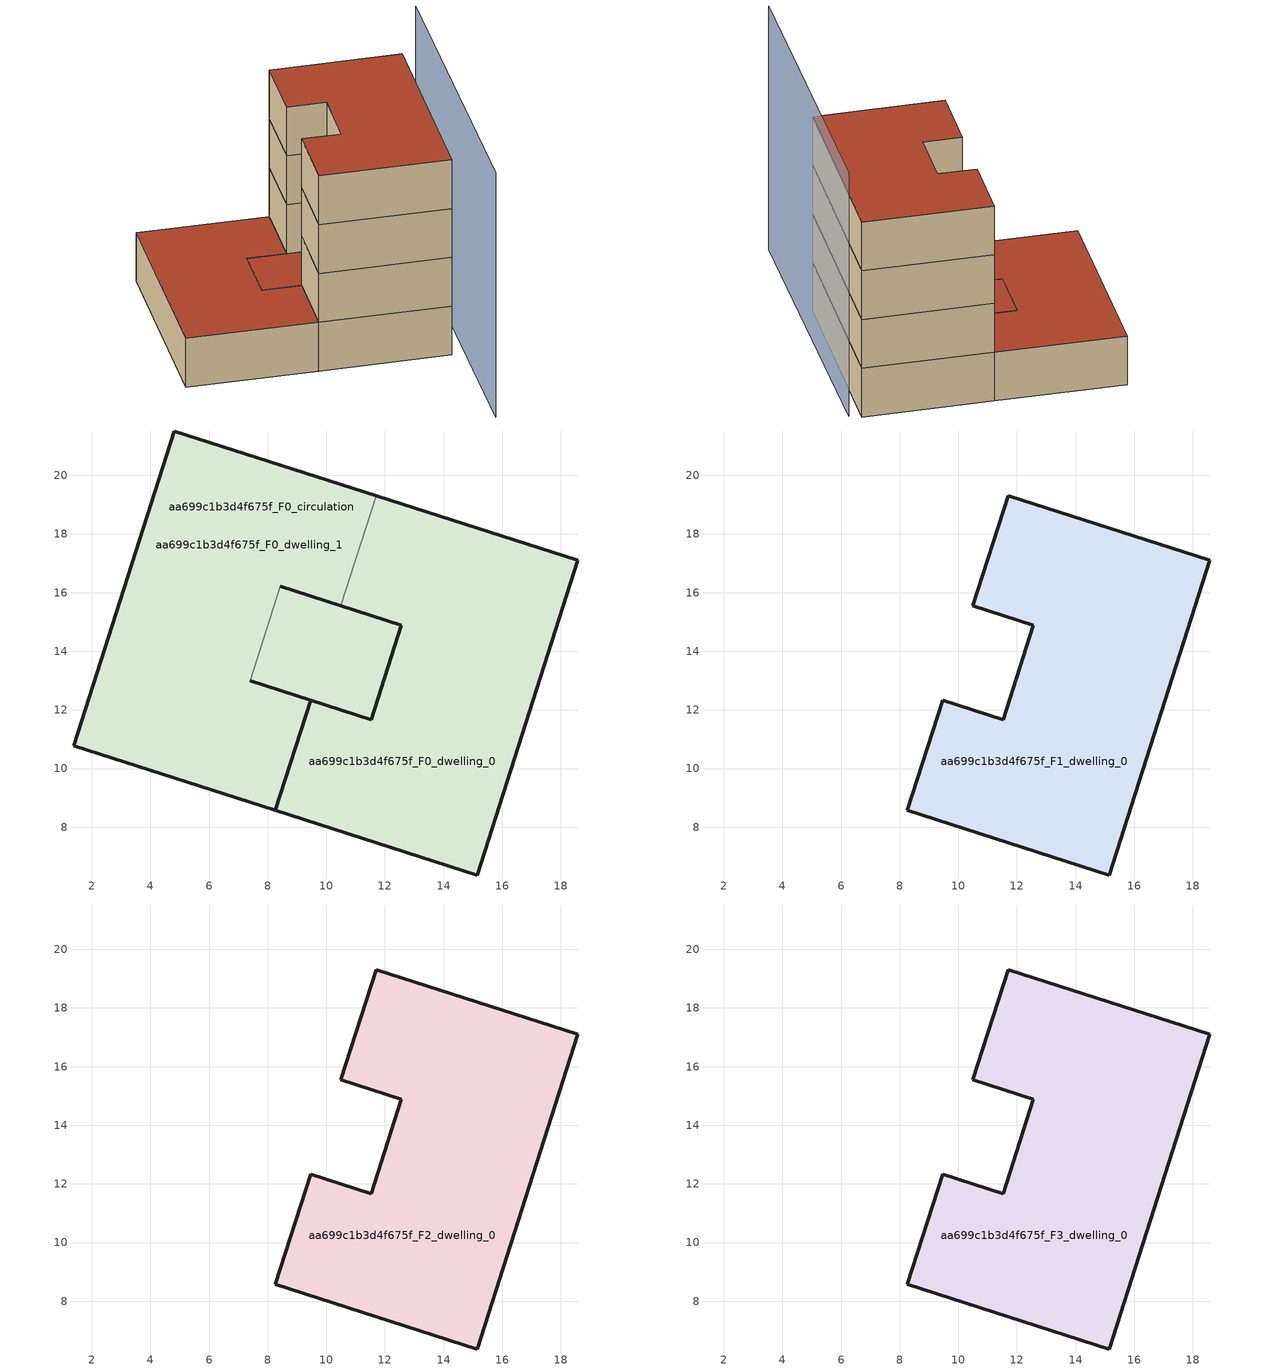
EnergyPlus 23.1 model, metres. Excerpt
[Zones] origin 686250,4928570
aa699c1b3d4f675f_F0_dwelling_0
 floor ground (EU_floor_Construction): 12.56,14.89 11.53,11.67 7.4,12.99 8.43,16.21 10.5,15.55 z0; 18.58,17.1 15.15,6.37 8.26,8.58 9.47,12.33 11.53,11.67 12.56,14.89 10.5,15.55 11.7,19.31 z0
 wall outside (EU_wall_Construction): 10.5,15.55 12.56,14.89 11.53,11.67 9.47,12.33 8.26,8.58 15.15,6.37 18.58,17.1 11.7,19.31 z0:3
 wall to aa699c1b3d4f675f_F0_dwelling_1 (EU_wall_Construction): 11.7,19.31 10.5,15.55 z0:3
 roof outside (EU_floor_Construction): 11.53,11.67 12.56,14.89 10.5,15.55 8.43,16.21 7.4,12.99 z3
aa699c1b3d4f675f_F0_dwelling_1
 floor ground (EU_floor_Construction): 11.7,19.31 10.5,15.55 8.43,16.21 7.4,12.99 9.47,12.33 8.26,8.58 1.38,10.78 4.82,21.51 z0; 12.56,14.89 11.53,11.67 7.4,12.99 8.43,16.21 10.5,15.55 z0
 wall outside (EU_wall_Construction): 8.43,16.21 10.5,15.55 / 11.7,19.31 4.82,21.51 1.38,10.78 8.26,8.58 9.47,12.33 7.4,12.99 z0:3
 wall to aa699c1b3d4f675f_F0_circulation (EU_wall_Construction): 7.4,12.99 8.43,16.21 z0:3
 roof outside (EU_roof_Construction): 11.53,11.67 12.56,14.89 10.5,15.55 8.43,16.21 7.4,12.99 z3; 8.26,8.58 9.47,12.33 7.4,12.99 8.43,16.21 10.5,15.55 11.7,19.31 4.82,21.51 1.38,10.78 z3
aa699c1b3d4f675f_F0_circulation
 floor ground (EU_floor_Construction): 12.56,14.89 11.53,11.67 7.4,12.99 8.43,16.21 10.5,15.55 z0; 18.58,17.1 15.15,6.37 8.26,8.58 9.47,12.33 11.53,11.67 12.56,14.89 10.5,15.55 11.7,19.31 z0; 11.7,19.31 10.5,15.55 8.43,16.21 7.4,12.99 9.47,12.33 8.26,8.58 1.38,10.78 4.82,21.51 z0
 wall outside (EU_wall_Construction): 7.4,12.99 11.53,11.67 12.56,14.89 8.43,16.21 z0:3
 roof outside (EU_roof_Construction): 15.15,6.37 18.58,17.1 11.7,19.31 10.5,15.55 12.56,14.89 11.53,11.67 9.47,12.33 8.26,8.58 z3; 11.53,11.67 12.56,14.89 10.5,15.55 8.43,16.21 7.4,12.99 z3; 8.26,8.58 9.47,12.33 7.4,12.99 8.43,16.21 10.5,15.55 11.7,19.31 4.82,21.51 1.38,10.78 z3
aa699c1b3d4f675f_F1_dwelling_0
 floor to aa699c1b3d4f675f_F0_dwelling_0 (EU_floor_Construction): 18.58,17.1 15.15,6.37 8.26,8.58 9.47,12.33 11.53,11.67 12.56,14.89 10.5,15.55 11.7,19.31 z3
 wall outside (EU_wall_Construction): 18.58,17.1 11.7,19.31 10.5,15.55 12.56,14.89 11.53,11.67 9.47,12.33 8.26,8.58 15.15,6.37 18.58,17.1 z3:6
aa699c1b3d4f675f_F2_dwelling_0
 floor to aa699c1b3d4f675f_F1_dwelling_0 (EU_floor_Construction): 18.58,17.1 15.15,6.37 8.26,8.58 9.47,12.33 11.53,11.67 12.56,14.89 10.5,15.55 11.7,19.31 z6
 wall outside (EU_wall_Construction): 18.58,17.1 11.7,19.31 10.5,15.55 12.56,14.89 11.53,11.67 9.47,12.33 8.26,8.58 15.15,6.37 18.58,17.1 z6:9
aa699c1b3d4f675f_F3_dwelling_0
 floor to aa699c1b3d4f675f_F2_dwelling_0 (EU_floor_Construction): 18.58,17.1 15.15,6.37 8.26,8.58 9.47,12.33 11.53,11.67 12.56,14.89 10.5,15.55 11.7,19.31 z9
 wall outside (EU_wall_Construction): 18.58,17.1 11.7,19.31 10.5,15.55 12.56,14.89 11.53,11.67 9.47,12.33 8.26,8.58 15.15,6.37 18.58,17.1 z9:12
 roof outside (EU_roof_Construction): 15.15,6.37 18.58,17.1 11.7,19.31 10.5,15.55 12.56,14.89 11.53,11.67 9.47,12.33 8.26,8.58 z12
shading: 13.8,-0.33 19.13,16.67 z0:15
[Building]
EU S2 Campaign: North Axis=0; Terrain=City; Solar Distribution=FullExterior
[Site:Location]
Bologna: Latitude=44.5; Longitude=11.25; Time Zone=1; Elevation=37
[SizingPeriod:WeatherFileDays]
AnnualSizingPeriod: Begin Month=1; Begin Day of Month=1; End Month=12; End Day of Month=31; Day of Week for Start Day=Monday; Use Weather File Daylight Saving Period=No; Use Weather File Rain and Snow Indicators=No
[MATERIAL]
EU_InternalMass_Material: Roughness=MediumRough; Thickness=0.1; Conductivity=1; Density=1800; Specific Heat=900; Thermal Absorptance=0.9; Solar Absorptance=0.7; Visible Absorptance=0.7
[MATERIAL:NOMASS] Roughness=MediumRough; Thermal Absorptance=0.9; Solar Absorptance=0.7; Visible Absorptance=0.7
Name | Thermal Resistance
EU_wall_NoMass | 0.937881
EU_roof_NoMass | 0.548572
EU_floor_NoMass | 0.71348
[CONSTRUCTION]
EU_wall_Construction: EU_wall_NoMass
EU_roof_Construction: EU_roof_NoMass
EU_floor_Construction: EU_floor_NoMass
EU_InternalMass_Construction: EU_InternalMass_Material
[ZONE] Type=1; Multiplier=1; Ceiling Height=autocalculate; Floor Area=autocalculate; Part of Total Floor Area=Yes
Name | Volume
aa699c1b3d4f675f_F0_dwelling_0 | 266.368
aa699c1b3d4f675f_F1_dwelling_0; aa699c1b3d4f675f_F2_dwelling_0; aa699c1b3d4f675f_F3_dwelling_0 | 222.381
aa699c1b3d4f675f_F0_dwelling_1 | 266.366
aa699c1b3d4f675f_F0_circulation | 488.747
[INTERNALMASS] Construction=EU_InternalMass_Construction
Name | Zone or ZoneList | Surface Area
aa699c1b3d4f675f_F0_dwelling_0_EU_InternalMass | aa699c1b3d4f675f_F0_dwelling_0 | 74.1265
aa699c1b3d4f675f_F0_dwelling_1_EU_InternalMass | aa699c1b3d4f675f_F0_dwelling_1 | 74.1265
aa699c1b3d4f675f_F1_dwelling_0_EU_InternalMass | aa699c1b3d4f675f_F1_dwelling_0 | 162.915
aa699c1b3d4f675f_F2_dwelling_0_EU_InternalMass | aa699c1b3d4f675f_F2_dwelling_0 | 162.915
aa699c1b3d4f675f_F3_dwelling_0_EU_InternalMass | aa699c1b3d4f675f_F3_dwelling_0 | 162.915
[OTHEREQUIPMENT] Fuel Type=Electricity; Design Level Calculation Method=Watts/Area; Power per Zone Floor Area=1; Fraction Latent=0; Fraction Radiant=0; Fraction Lost=0; Carbon Dioxide Generation Rate=0; EndUse Subcategory=EU_Step8_InternalGains
Name | Zone or ZoneList or Space or SpaceList | Schedule
EU_Step8_InternalGain_aa699c1b3d4f675f_F0_dwelling_0_f000 | aa699c1b3d4f675f_F0_dwelling_0 | EU_Step8_GainSchedule_aa699c1b3d4f675f_F0_dwelling_0_f000
EU_Step8_InternalGain_aa699c1b3d4f675f_F0_dwelling_1_f000 | aa699c1b3d4f675f_F0_dwelling_1 | EU_Step8_GainSchedule_aa699c1b3d4f675f_F0_dwelling_1_f000
EU_Step8_InternalGain_aa699c1b3d4f675f_F1_dwelling_0_f000 | aa699c1b3d4f675f_F1_dwelling_0 | EU_Step8_GainSchedule_aa699c1b3d4f675f_F1_dwelling_0_f000
EU_Step8_InternalGain_aa699c1b3d4f675f_F2_dwelling_0_f000 | aa699c1b3d4f675f_F2_dwelling_0 | EU_Step8_GainSchedule_aa699c1b3d4f675f_F2_dwelling_0_f000
EU_Step8_InternalGain_aa699c1b3d4f675f_F3_dwelling_0_f000 | aa699c1b3d4f675f_F3_dwelling_0 | EU_Step8_GainSchedule_aa699c1b3d4f675f_F3_dwelling_0_f000
[ZONEINFILTRATION:DESIGNFLOWRATE]
EU_Circulation_Infiltration_aa699c1b3d4f675f_F0_circulation: Zone or ZoneList or Space or SpaceList=aa699c1b3d4f675f_F0_circulation; Schedule=EU_AlwaysOn; Design Flow Rate Calculation Method=Flow/Area; Flow Rate per Floor Area=0.0005; Constant Term Coefficient=1; Temperature Term Coefficient=0; Velocity Term Coefficient=0; Velocity Squared Term Coefficient=0
[ZONEVENTILATION:DESIGNFLOWRATE] Schedule=EU_AlwaysOn; Design Flow Rate Calculation Method=AirChanges/Hour; Air Changes per Hour=0.687892; Ventilation Type=Natural; Fan Pressure Rise=0; Fan Total Efficiency=1; Constant Term Coefficient=1; Temperature Term Coefficient=0; Velocity Term Coefficient=0; Velocity Squared Term Coefficient=0; Minimum Indoor Temperature=-100; Maximum Indoor Temperature=100; Delta Temperature=-100; Minimum Outdoor Temperature=-100; Maximum Outdoor Temperature=100; Maximum Wind Speed=40
Name | Zone or ZoneList or Space or SpaceList
EU_ConstantAir_aa699c1b3d4f675f_F0_dwelling_0 | aa699c1b3d4f675f_F0_dwelling_0
EU_ConstantAir_aa699c1b3d4f675f_F0_dwelling_1 | aa699c1b3d4f675f_F0_dwelling_1
EU_ConstantAir_aa699c1b3d4f675f_F1_dwelling_0 | aa699c1b3d4f675f_F1_dwelling_0
EU_ConstantAir_aa699c1b3d4f675f_F2_dwelling_0 | aa699c1b3d4f675f_F2_dwelling_0
EU_ConstantAir_aa699c1b3d4f675f_F3_dwelling_0 | aa699c1b3d4f675f_F3_dwelling_0
[HVACTEMPLATE:THERMOSTAT] Constant Heating Setpoint=20; Constant Cooling Setpoint=50
EU_HeatOnly_aa699c1b3d4f675f_F0_dwelling_0; EU_HeatOnly_aa699c1b3d4f675f_F0_dwelling_1; EU_HeatOnly_aa699c1b3d4f675f_F1_dwelling_0; EU_HeatOnly_aa699c1b3d4f675f_F2_dwelling_0; EU_HeatOnly_aa699c1b3d4f675f_F3_dwelling_0
[HVACTEMPLATE:ZONE:IDEALLOADSAIRSYSTEM] System Availability Schedule=EU_AlwaysOn; Maximum Heating Supply Air Temperature=50; Minimum Cooling Supply Air Temperature=13; Maximum Heating Supply Air Humidity Ratio=0.0156; Minimum Cooling Supply Air Humidity Ratio=0.0077; Heating Limit=NoLimit; Cooling Limit=NoLimit; Heating Availability Schedule=EU_AlwaysOn; Cooling Availability Schedule=EU_CoolingOff; Dehumidification Control Type=ConstantSensibleHeatRatio; Cooling Sensible Heat Ratio=0.7; Dehumidification Setpoint=60; Humidification Control Type=None; Humidification Setpoint=30; Outdoor Air Method=None; Outdoor Air Flow Rate per Person=0.00944; Outdoor Air Flow Rate per Zone Floor Area=0; Outdoor Air Flow Rate per Zone=0; Demand Controlled Ventilation Type=None; Outdoor Air Economizer Type=NoEconomizer; Heat Recovery Type=None; Sensible Heat Recovery Effectiveness=0.7; Latent Heat Recovery Effectiveness=0.65
Name | Template Thermostat
aa699c1b3d4f675f_F0_dwelling_0 | EU_HeatOnly_aa699c1b3d4f675f_F0_dwelling_0
aa699c1b3d4f675f_F0_dwelling_1 | EU_HeatOnly_aa699c1b3d4f675f_F0_dwelling_1
aa699c1b3d4f675f_F1_dwelling_0 | EU_HeatOnly_aa699c1b3d4f675f_F1_dwelling_0
aa699c1b3d4f675f_F2_dwelling_0 | EU_HeatOnly_aa699c1b3d4f675f_F2_dwelling_0
aa699c1b3d4f675f_F3_dwelling_0 | EU_HeatOnly_aa699c1b3d4f675f_F3_dwelling_0
[SIZING:ZONE] Zone Cooling Design Supply Air Temperature Input Method=SupplyAirTemperature; Zone Cooling Design Supply Air Temperature=13; Zone Heating Design Supply Air Temperature Input Method=SupplyAirTemperature; Zone Heating Design Supply Air Temperature=50; Zone Cooling Design Supply Air Humidity Ratio=0.008; Zone Heating Design Supply Air Humidity Ratio=0.008; Cooling Design Air Flow Method=DesignDay; Cooling Design Air Flow Rate=0; Cooling Minimum Air Flow per Zone Floor Area=0.000762; Cooling Minimum Air Flow=0; Cooling Minimum Air Flow Fraction=0.2; Heating Design Air Flow Method=DesignDay; Heating Design Air Flow Rate=0; Heating Maximum Air Flow per Zone Floor Area=0.002032; Heating Maximum Air Flow=0.141576; Heating Maximum Air Flow Fraction=0.3; Account for Dedicated Outdoor Air System=No; Dedicated Outdoor Air System Control Strategy=NeutralSupplyAir; Dedicated Outdoor Air Low Setpoint Temperature for Design=autosize; Dedicated Outdoor Air High Setpoint Temperature for Design=autosize; Zone Load Sizing Method=Sensible Load Only No Latent Load; Zone Latent Cooling Design Supply Air Humidity Ratio Input Method=HumidityRatioDifference; Zone Cooling Design Supply Air Humidity Ratio Difference=0.005; Zone Latent Heating Design Supply Air Humidity Ratio Input Method=HumidityRatioDifference; Zone Humidification Design Supply Air Humidity Ratio Difference=0.005
aa699c1b3d4f675f_F0_dwelling_0; aa699c1b3d4f675f_F0_dwelling_1; aa699c1b3d4f675f_F1_dwelling_0; aa699c1b3d4f675f_F2_dwelling_0; aa699c1b3d4f675f_F3_dwelling_0
[SCHEDULE:CONSTANT]
Name | Hourly Value
EU_AlwaysOn | 1
EU_CoolingOff | 0
[SCHEDULE:FILE] Column Number=1; Rows to Skip at Top=0; Number of Hours of Data=8760; Column Separator=Comma; Interpolate to Timestep=No; Minutes per Item=60; Adjust Schedule for Daylight Savings=Yes
Name | File
EU_Step8_GainSchedule_aa699c1b3d4f675f_F0_dwelling_0_f000 | ../../schedules/aa699c1b3d4f675f/aa699c1b3d4f675f_F0_dwelling_0_f000_gain.csv
EU_Step8_GainSchedule_aa699c1b3d4f675f_F0_dwelling_1_f000 | ../../schedules/aa699c1b3d4f675f/aa699c1b3d4f675f_F0_dwelling_1_f000_gain.csv
EU_Step8_GainSchedule_aa699c1b3d4f675f_F1_dwelling_0_f000 | ../../schedules/aa699c1b3d4f675f/aa699c1b3d4f675f_F1_dwelling_0_f000_gain.csv
EU_Step8_GainSchedule_aa699c1b3d4f675f_F2_dwelling_0_f000 | ../../schedules/aa699c1b3d4f675f/aa699c1b3d4f675f_F2_dwelling_0_f000_gain.csv
EU_Step8_GainSchedule_aa699c1b3d4f675f_F3_dwelling_0_f000 | ../../schedules/aa699c1b3d4f675f/aa699c1b3d4f675f_F3_dwelling_0_f000_gain.csv
